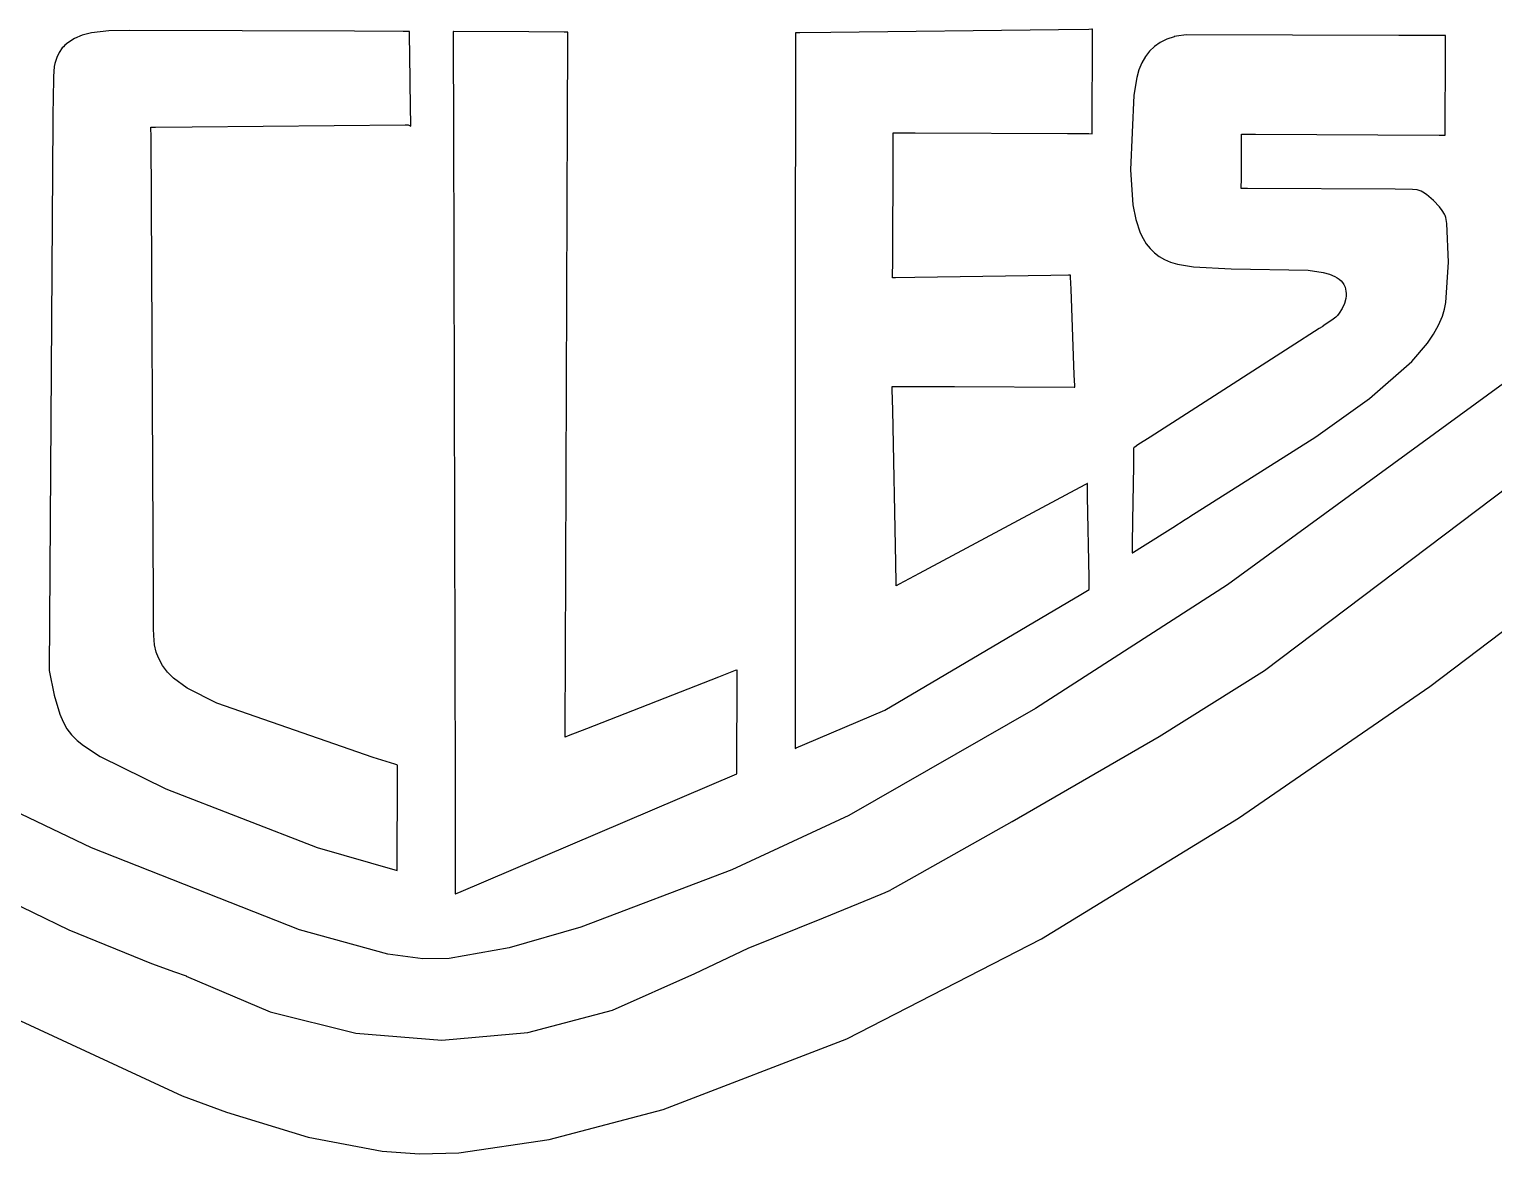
# Model space of a CAD drawing. Extents: x -12.8 to 12.7, y -1.7 to 5.4.
# Drawn here: x -0.876 to 2.197, y -1.689 to 0.67 of the extents above; entities that cross this region are included whole.
import ezdxf

# ---------------------------------------------------------------- set-up
doc = ezdxf.new("R2010")
doc.units = 0

msp = doc.modelspace()

# ---------------------------------------------------------------- linework, layer by layer
at = {"layer": 'Layer 1', "color": 7, "linetype": 'CONTINUOUS'}
for p, q in [((-0.780861, 0.650421), (-0.794851, 0.641387)), ((-0.764609, 0.657357), (-0.780861, 0.650421)), ((-0.745675, 0.662272), (-0.764609, 0.657357)), ((-0.708881, 0.666271), (-0.745675, 0.662272)), ((-0.665096, 0.667324), (-0.708881, 0.666271)), ((-0.193203, 0.665568), (-0.665096, 0.667324)), ((-0.091483, 0.665189), (-0.193203, 0.665568)), ((-0.080931, 0.665149), (-0.091483, 0.665189)), ((-0.078439, 0.66514), (-0.080931, 0.665149)), ((-0.077933, 0.665138), (-0.078439, 0.66514)), ((-0.077885, 0.665138), (-0.077933, 0.665138)), ((-0.077874, 0.665138), (-0.077885, 0.665138)), ((-0.077871, 0.665138), (-0.077874, 0.665138)), ((-0.07787, 0.665138), (-0.077871, 0.665138)), ((-0.07787, 0.665137), (-0.07787, 0.665138)), ((-0.07787, 0.665138), (-0.07787, 0.665138)), ((-0.07787, 0.665138), (-0.07787, 0.665138)), ((-0.07787, 0.665138), (-0.07787, 0.665138)), ((-0.07787, 0.665138), (-0.07787, 0.665138)), ((-0.07787, 0.665133), (-0.07787, 0.665137)), ((-0.077869, 0.66509), (-0.07787, 0.665133)), ((-0.077861, 0.664491), (-0.077869, 0.66509)), ((-0.077744, 0.655859), (-0.077861, 0.664491)), ((-0.0772, 0.615799), (-0.077744, 0.655859)), ((0.013572, 0.664717), (0.013571, 0.664717)), ((0.013571, 0.664717), (0.013571, 0.664717)), ((0.013571, 0.664717), (0.013571, 0.664717)), ((0.013571, 0.664717), (0.013571, 0.664717)), ((0.013571, 0.664717), (0.013571, 0.664717)), ((0.013571, 0.664717), (0.013571, 0.664716)), ((0.013571, 0.664716), (0.013571, 0.664715)), ((0.013571, 0.664715), (0.013571, 0.66471)), ((0.013571, 0.66471), (0.013571, 0.664691)), ((0.013571, 0.664691), (0.013571, 0.664611)), ((0.013571, 0.664611), (0.013572, 0.664289)), ((0.013578, 0.664717), (0.013572, 0.664717)), ((0.013572, 0.664289), (0.013581, 0.660883)), ((0.013613, 0.664716), (0.013578, 0.664717)), ((0.013581, 0.660883), (0.013622, 0.644302)), ((0.013769, 0.664716), (0.013613, 0.664716)), ((0.014414, 0.664713), (0.013769, 0.664716)), ((0.172249, 0.664101), (0.014414, 0.664713)), ((0.24674, 0.663812), (0.172249, 0.664101)), ((0.253381, 0.663787), (0.24674, 0.663812)), ((0.254002, 0.663784), (0.253381, 0.663787)), ((0.254145, 0.663784), (0.254002, 0.663784)), ((0.254091, 0.641487), (0.254177, 0.663779)), ((0.254174, 0.663783), (0.254145, 0.663784)), ((0.254176, 0.663783), (0.254174, 0.663783)), ((0.254177, 0.663783), (0.254176, 0.663783)), ((0.254177, 0.663779), (0.254177, 0.663783)), ((0.254177, 0.663783), (0.254177, 0.663783)), ((0.254177, 0.663783), (0.254177, 0.663783)), ((0.254177, 0.663783), (0.254177, 0.663783)), ((0.254177, 0.663783), (0.254177, 0.663783)), ((0.254177, 0.663783), (0.254177, 0.663783)), ((0.254177, 0.663783), (0.254177, 0.663783)), ((0.731671, 0.656643), (0.73165, 0.614587)), ((0.731673, 0.660688), (0.731671, 0.656643)), ((0.731674, 0.661945), (0.731673, 0.661945)), ((0.731673, 0.661945), (0.731673, 0.661945)), ((0.731673, 0.661945), (0.731673, 0.661945)), ((0.731673, 0.661945), (0.731673, 0.661945)), ((0.731673, 0.661945), (0.731673, 0.661943)), ((0.731673, 0.661943), (0.731673, 0.661939)), ((0.731673, 0.661939), (0.731673, 0.661894)), ((0.731673, 0.661894), (0.731673, 0.66167)), ((0.731673, 0.66167), (0.731673, 0.660688)), ((0.731675, 0.661945), (0.731674, 0.661945)), ((0.741074, 0.662061), (0.731675, 0.661945)), ((0.806421, 0.662868), (0.741074, 0.662061)), ((1.284128, 0.668769), (0.806421, 0.662868)), ((1.347366, 0.66955), (1.284128, 0.668769)), ((1.353634, 0.669627), (1.347366, 0.66955)), ((1.355099, 0.669645), (1.353634, 0.669627)), ((1.355396, 0.669649), (1.355099, 0.669645)), ((1.355338, 0.643406), (1.355421, 0.666348)), ((1.355424, 0.669649), (1.355396, 0.669649)), ((1.355421, 0.666348), (1.355433, 0.669649)), ((1.355431, 0.66965), (1.355424, 0.669649)), ((1.355433, 0.66965), (1.355431, 0.66965)), ((1.355433, 0.669649), (1.355433, 0.66965)), ((1.355433, 0.66965), (1.355433, 0.66965)), ((1.355433, 0.66965), (1.355433, 0.66965)), ((1.355433, 0.66965), (1.355433, 0.66965)), ((1.355433, 0.66965), (1.355433, 0.66965)), ((1.355433, 0.669649), (1.355433, 0.669649)), ((1.510868, 0.648879), (1.497247, 0.642069)), ((1.52627, 0.654131), (1.510868, 0.648879)), ((1.526318, 0.654144), (1.52627, 0.654131)), ((1.526721, 0.654252), (1.526318, 0.654144)), ((1.527556, 0.654467), (1.526721, 0.654252)), ((1.531284, 0.655294), (1.527556, 0.654467)), ((1.552015, 0.658123), (1.531284, 0.655294)), ((1.997982, 0.656955), (1.552015, 0.658123)), ((2.084457, 0.656724), (1.997982, 0.656955)), ((2.093348, 0.6567), (2.084457, 0.656724)), ((2.095445, 0.656694), (2.093348, 0.6567)), ((2.095872, 0.656693), (2.095445, 0.656694)), ((2.095856, 0.638422), (2.095907, 0.65192)), ((2.095912, 0.656693), (2.095872, 0.656693)), ((2.095907, 0.65192), (2.095921, 0.655519)), ((2.095922, 0.656693), (2.095912, 0.656693)), ((2.095921, 0.655519), (2.095924, 0.656423)), ((2.095924, 0.656693), (2.095922, 0.656693)), ((2.095925, 0.656693), (2.095924, 0.656693)), ((2.095924, 0.656423), (2.095925, 0.656638)), ((2.095925, 0.656685), (2.095925, 0.656693)), ((2.095925, 0.656693), (2.095925, 0.656693)), ((2.095925, 0.656693), (2.095925, 0.656693)), ((2.095925, 0.656693), (2.095925, 0.656693)), ((2.095925, 0.656638), (2.095925, 0.656685)), ((-0.813088, 0.62079), (-0.818303, 0.610289)), ((-0.806617, 0.630547), (-0.813088, 0.62079)), ((-0.804114, 0.633186), (-0.806617, 0.630547)), ((-0.80113, 0.636058), (-0.804114, 0.633186)), ((-0.794851, 0.641387), (-0.80113, 0.636058)), ((-0.075708, 0.505917), (-0.0772, 0.615799)), ((0.013622, 0.644302), (0.014071, 0.466039)), ((0.253494, 0.486536), (0.254091, 0.641487)), ((1.354729, 0.475715), (1.355338, 0.643406)), ((1.474995, 0.623777), (1.466185, 0.612295)), ((1.485319, 0.633702), (1.474995, 0.623777)), ((1.497247, 0.642069), (1.485319, 0.633702)), ((2.095683, 0.593091), (2.095856, 0.638422)), ((-0.823764, 0.591437), (-0.825125, 0.570731)), ((-0.822387, 0.598217), (-0.823764, 0.591437)), ((-0.818303, 0.610289), (-0.822387, 0.598217)), ((0.73165, 0.614587), (0.731425, 0.148459)), ((1.45275, 0.584661), (1.447947, 0.56851)), ((1.4588, 0.599256), (1.45275, 0.584661)), ((1.466185, 0.612295), (1.4588, 0.599256)), ((2.095268, 0.484022), (2.095683, 0.593091)), ((-0.825412, 0.553349), (-0.825557, 0.539133)), ((-0.825125, 0.570731), (-0.825412, 0.553349)), ((1.447947, 0.56851), (1.441724, 0.531542)), ((-0.825557, 0.539133), (-0.82617, 0.477801)), ((1.441724, 0.531542), (1.43508, 0.374731)), ((-0.075236, 0.471196), (-0.075708, 0.505917)), ((-0.82617, 0.477801), (-0.834232, -0.67556)), ((-0.620528, 0.464556), (-0.620528, 0.464559)), ((-0.620528, 0.464559), (-0.620528, 0.464559)), ((-0.620528, 0.464559), (-0.620527, 0.464559)), ((-0.620527, 0.46454), (-0.620528, 0.464556)), ((-0.620527, 0.464559), (-0.620527, 0.464559)), ((-0.620527, 0.464559), (-0.620525, 0.464559)), ((-0.620527, 0.464465), (-0.620527, 0.46454)), ((-0.620513, 0.461811), (-0.620527, 0.464465)), ((-0.620525, 0.464559), (-0.620516, 0.464559)), ((-0.620516, 0.464559), (-0.62048, 0.464559)), ((-0.620429, 0.446144), (-0.620513, 0.461811)), ((-0.62048, 0.464559), (-0.620332, 0.464561)), ((-0.620332, 0.464561), (-0.61877, 0.464574)), ((-0.61877, 0.464574), (-0.611231, 0.464638)), ((-0.611231, 0.464638), (-0.533752, 0.465298)), ((-0.533752, 0.465298), (-0.087343, 0.469098)), ((-0.087343, 0.469098), (-0.082362, 0.46914)), ((-0.082362, 0.46914), (-0.081369, 0.469149)), ((-0.081369, 0.469149), (-0.081296, 0.46915)), ((-0.081296, 0.46915), (-0.081289, 0.46915)), ((-0.081289, 0.46915), (-0.081288, 0.46915)), ((-0.081288, 0.46915), (-0.081287, 0.46915)), ((-0.081287, 0.46915), (-0.081287, 0.46915)), ((-0.081287, 0.46915), (-0.081287, 0.46915)), ((-0.081287, 0.46915), (-0.081287, 0.46915)), ((-0.081287, 0.46915), (-0.081287, 0.46915)), ((-0.081287, 0.46915), (-0.081287, 0.46915)), ((-0.081287, 0.46915), (-0.081287, 0.46915)), ((-0.081287, 0.46915), (-0.081287, 0.46915)), ((-0.081287, 0.46915), (-0.081286, 0.469149)), ((-0.081286, 0.469149), (-0.081279, 0.469146)), ((-0.081279, 0.469146), (-0.08125, 0.469134)), ((-0.08125, 0.469134), (-0.080949, 0.469005)), ((-0.080949, 0.469005), (-0.075281, 0.466593)), ((-0.075281, 0.466593), (-0.07519, 0.466554)), ((-0.075187, 0.467593), (-0.075236, 0.471196)), ((-0.07519, 0.466554), (-0.075174, 0.466548)), ((-0.075176, 0.466742), (-0.075187, 0.467593)), ((-0.075174, 0.466569), (-0.075176, 0.466742)), ((-0.075173, 0.466553), (-0.075174, 0.466569)), ((-0.075174, 0.466548), (-0.075173, 0.466547)), ((-0.075173, 0.466549), (-0.075173, 0.466553)), ((-0.075173, 0.466548), (-0.075173, 0.466549)), ((-0.075173, 0.466547), (-0.075173, 0.466548)), ((-0.075173, 0.466547), (-0.075173, 0.466547)), ((-0.075173, 0.466547), (-0.075173, 0.466547)), ((-0.075173, 0.466547), (-0.075173, 0.466547)), ((-0.075173, 0.466547), (-0.075173, 0.466547)), ((-0.075173, 0.466547), (-0.075173, 0.466547)), ((-0.075173, 0.466547), (-0.075173, 0.466547)), ((0.014071, 0.466039), (0.017556, -0.918893)), ((0.249131, -0.646154), (0.253494, 0.486536)), ((1.354648, 0.453519), (1.354729, 0.475715)), ((2.095145, 0.451673), (2.095268, 0.484022)), ((-0.615197, -0.529704), (-0.620429, 0.446144)), ((0.936764, 0.414475), (0.93689, 0.447139)), ((0.93689, 0.447139), (0.936909, 0.452264)), ((0.936909, 0.45229), (0.936909, 0.452291)), ((0.936909, 0.452291), (0.936909, 0.452291)), ((0.936909, 0.452291), (0.936909, 0.452291)), ((0.936909, 0.452291), (0.936909, 0.452291)), ((0.936909, 0.452291), (0.93691, 0.452291)), ((0.936909, 0.452264), (0.936909, 0.45229)), ((0.93691, 0.452291), (0.93691, 0.452291)), ((0.93691, 0.452291), (0.936911, 0.452291)), ((0.936911, 0.452291), (0.936915, 0.452291)), ((0.936915, 0.452291), (0.936934, 0.452291)), ((0.936934, 0.452291), (0.937008, 0.452291)), ((0.937008, 0.452291), (0.937795, 0.452288)), ((0.937795, 0.452288), (0.941624, 0.452273)), ((0.941624, 0.452273), (0.982794, 0.452115)), ((0.982794, 0.452115), (1.302647, 0.450888)), ((1.302647, 0.450888), (1.347557, 0.450716)), ((1.347557, 0.450716), (1.3546, 0.450689)), ((1.3546, 0.450689), (1.354636, 0.450689)), ((1.354636, 0.450689), (1.354638, 0.450689)), ((1.354638, 0.450806), (1.35464, 0.45132)), ((1.354638, 0.450702), (1.354638, 0.450806)), ((1.354638, 0.450692), (1.354638, 0.450702)), ((1.354638, 0.45069), (1.354638, 0.450692)), ((1.354638, 0.450689), (1.354638, 0.45069)), ((1.354638, 0.450689), (1.354638, 0.450689)), ((1.354638, 0.450689), (1.354638, 0.450689)), ((1.354638, 0.450689), (1.354638, 0.450689)), ((1.354638, 0.450689), (1.354638, 0.450689)), ((1.354638, 0.450689), (1.354638, 0.450689)), ((1.35464, 0.45132), (1.354648, 0.453519)), ((1.66778, 0.41479), (1.667875, 0.439513)), ((1.667875, 0.439513), (1.667903, 0.446874)), ((1.667903, 0.446874), (1.667911, 0.448836)), ((1.667911, 0.448836), (1.667913, 0.449329)), ((1.667913, 0.449472), (1.667913, 0.449476)), ((1.667913, 0.449476), (1.667913, 0.449476)), ((1.667913, 0.449476), (1.667914, 0.449476)), ((1.667913, 0.449447), (1.667913, 0.449472)), ((1.667913, 0.449329), (1.667913, 0.449447)), ((1.667914, 0.449476), (1.667919, 0.449476)), ((1.667919, 0.449476), (1.667946, 0.449476)), ((1.667946, 0.449476), (1.668062, 0.449476)), ((1.668062, 0.449476), (1.668542, 0.449474)), ((1.668542, 0.449474), (1.673636, 0.449454)), ((1.673636, 0.449454), (1.697417, 0.449362)), ((1.697417, 0.449362), (2.082665, 0.447875)), ((2.082665, 0.447875), (2.095003, 0.447827)), ((2.095003, 0.447827), (2.095107, 0.447827)), ((2.095107, 0.447827), (2.095128, 0.447827)), ((2.095128, 0.447827), (2.095129, 0.447827)), ((2.095129, 0.447827), (2.09513, 0.447827)), ((2.09513, 0.447908), (2.095133, 0.448554)), ((2.09513, 0.447847), (2.09513, 0.447908)), ((2.09513, 0.447832), (2.09513, 0.447847)), ((2.09513, 0.447828), (2.09513, 0.447832)), ((2.09513, 0.447827), (2.09513, 0.447828)), ((2.09513, 0.447827), (2.09513, 0.447827)), ((2.09513, 0.447827), (2.09513, 0.447827)), ((2.09513, 0.447827), (2.09513, 0.447827)), ((2.09513, 0.447827), (2.09513, 0.447827)), ((2.095133, 0.448554), (2.095145, 0.451673)), ((0.935869, 0.181863), (0.936764, 0.414475)), ((1.667552, 0.355299), (1.66778, 0.41479)), ((1.43508, 0.374731), (1.439816, 0.301606)), ((1.667484, 0.337654), (1.667552, 0.355299)), ((1.667476, 0.335566), (1.667477, 0.3356)), ((1.667476, 0.335558), (1.667476, 0.335566)), ((1.667476, 0.335556), (1.667476, 0.335558)), ((1.667476, 0.335555), (1.667476, 0.335556)), ((1.668026, 0.335553), (1.667476, 0.335555)), ((1.667476, 0.335555), (1.667476, 0.335555)), ((1.667476, 0.335555), (1.667476, 0.335555)), ((1.667476, 0.335555), (1.667476, 0.335555)), ((1.667476, 0.335555), (1.667476, 0.335555)), ((1.667477, 0.3356), (1.667478, 0.335952)), ((1.667478, 0.335952), (1.667484, 0.337654)), ((1.680137, 0.335506), (1.668026, 0.335553)), ((1.990316, 0.334314), (1.680137, 0.335506)), ((2.026755, 0.333816), (1.990316, 0.334314)), ((2.036625, 0.332601), (2.026755, 0.333816)), ((2.040752, 0.331556), (2.036625, 0.332601)), ((2.044569, 0.330149), (2.040752, 0.331556)), ((2.048245, 0.328325), (2.044569, 0.330149)), ((2.055856, 0.32322), (2.048245, 0.328325)), ((2.071017, 0.310456), (2.055856, 0.32322)), ((2.083529, 0.297319), (2.071017, 0.310456)), ((1.439816, 0.301606), (1.445956, 0.270309)), ((2.088996, 0.289838), (2.083529, 0.297319)), ((2.093813, 0.281505), (2.088996, 0.289838)), ((2.095059, 0.278826), (2.093813, 0.281505)), ((2.096419, 0.274509), (2.095059, 0.278826)), ((1.445956, 0.270309), (1.455231, 0.242881)), ((2.09871, 0.262173), (2.096419, 0.274509)), ((2.102219, 0.181322), (2.09871, 0.262173)), ((1.455231, 0.242881), (1.461189, 0.230701)), ((1.461189, 0.230701), (1.468105, 0.219589)), ((1.468105, 0.219589), (1.476036, 0.209577)), ((1.476036, 0.209577), (1.485042, 0.2007)), ((1.485042, 0.2007), (1.495178, 0.192991)), ((1.495178, 0.192991), (1.506505, 0.186484)), ((1.506505, 0.186484), (1.51908, 0.181211)), ((0.935753, 0.151927), (0.935869, 0.181863)), ((1.304792, 0.153926), (1.268015, 0.153386)), ((1.308211, 0.153977), (1.304792, 0.153926)), ((1.308913, 0.153987), (1.308211, 0.153977)), ((1.308979, 0.153988), (1.308913, 0.153987)), ((1.308995, 0.153988), (1.308979, 0.153988)), ((1.308999, 0.153988), (1.308995, 0.153988)), ((1.309, 0.153988), (1.308999, 0.153988)), ((1.309, 0.153987), (1.309, 0.153988)), ((1.309, 0.153988), (1.309, 0.153988)), ((1.309, 0.153988), (1.309, 0.153988)), ((1.309, 0.153988), (1.309, 0.153988)), ((1.309, 0.153988), (1.309, 0.153988)), ((1.309, 0.153988), (1.309, 0.153988)), ((1.309001, 0.153966), (1.309, 0.153987)), ((1.309154, 0.150003), (1.309001, 0.153966)), ((1.51908, 0.181211), (1.53348, 0.17701)), ((1.53348, 0.17701), (1.567204, 0.171152)), ((1.567204, 0.171152), (1.646449, 0.167059)), ((1.646449, 0.167059), (1.807441, 0.16416)), ((1.807441, 0.16416), (1.8389, 0.159287)), ((1.8389, 0.159287), (1.852214, 0.155608)), ((1.852214, 0.155608), (1.863652, 0.150953)), ((2.09686, 0.096803), (2.102219, 0.181322)), ((0.731425, 0.148459), (0.730951, -0.834026)), ((0.93574, 0.148571), (0.935743, 0.149143)), ((0.93574, 0.148518), (0.93574, 0.148571)), ((0.93574, 0.148504), (0.93574, 0.148518)), ((0.93574, 0.148501), (0.93574, 0.148504)), ((0.93574, 0.1485), (0.93574, 0.148501)), ((0.935741, 0.1485), (0.93574, 0.1485)), ((0.93574, 0.1485), (0.93574, 0.1485)), ((0.93574, 0.1485), (0.93574, 0.1485)), ((0.93574, 0.1485), (0.93574, 0.1485)), ((0.93574, 0.1485), (0.93574, 0.1485)), ((0.93574, 0.1485), (0.93574, 0.1485)), ((0.935774, 0.148501), (0.935741, 0.1485)), ((0.935743, 0.149143), (0.935753, 0.151927)), ((0.942074, 0.148593), (0.935774, 0.148501)), ((0.982212, 0.149183), (0.942074, 0.148593)), ((1.268015, 0.153386), (0.982212, 0.149183)), ((1.31013, 0.124754), (1.309154, 0.150003)), ((1.317079, -0.055009), (1.31013, 0.124754)), ((1.863652, 0.150953), (1.868604, 0.148223)), ((1.868604, 0.148223), (1.873013, 0.145207)), ((1.873013, 0.145207), (1.876853, 0.141891)), ((1.876853, 0.141891), (1.880099, 0.138259)), ((1.880099, 0.138259), (1.882727, 0.134299)), ((1.882727, 0.134299), (1.884711, 0.129996)), ((1.884711, 0.129996), (1.885132, 0.128776)), ((1.885132, 0.128776), (1.886279, 0.124505)), ((1.886279, 0.124505), (1.887023, 0.119971)), ((1.884054, 0.094642), (1.879399, 0.083946)), ((1.886654, 0.105161), (1.884054, 0.094642)), ((1.887229, 0.110263), (1.886654, 0.105161)), ((1.887023, 0.119971), (1.887346, 0.115212)), ((1.887346, 0.115212), (1.887229, 0.110263)), ((2.094163, 0.082405), (2.09686, 0.096803)), ((1.865493, 0.06549), (1.860304, 0.061277)), ((1.869419, 0.069475), (1.865493, 0.06549)), ((1.873002, 0.073966), (1.869419, 0.069475)), ((1.879399, 0.083946), (1.873002, 0.073966)), ((2.081516, 0.0489), (2.089614, 0.067598)), ((2.089614, 0.067598), (2.094163, 0.082405)), ((1.831093, 0.041926), (1.769663, 0.002473)), ((1.837011, 0.045727), (1.831093, 0.041926)), ((1.838234, 0.046513), (1.837011, 0.045727)), ((1.838349, 0.046587), (1.838234, 0.046513)), ((1.838377, 0.046605), (1.838349, 0.046587)), ((1.838384, 0.046609), (1.838377, 0.046605)), ((1.838385, 0.04661), (1.838384, 0.046609)), ((1.838386, 0.04661), (1.838385, 0.04661)), ((1.860304, 0.061277), (1.838386, 0.04661)), ((1.838386, 0.04661), (1.838386, 0.04661)), ((2.070893, 0.030089), (2.081516, 0.0489)), ((1.769663, 0.002473), (1.562468, -0.130597)), ((2.025155, -0.027056), (2.057873, 0.011161)), ((2.057873, 0.011161), (2.070893, 0.030089)), ((1.93658, -0.105016), (2.025155, -0.027056)), ((1.317973, -0.078139), (1.317079, -0.055009)), ((2.243385, -0.054862), (1.638251, -0.496083)), ((0.934862, -0.079351), (0.934862, -0.07935)), ((0.934862, -0.07935), (0.934862, -0.07935)), ((0.934862, -0.07935), (0.934862, -0.07935)), ((0.934862, -0.07935), (0.934862, -0.07935)), ((0.934862, -0.07935), (0.934863, -0.07935)), ((0.934862, -0.079352), (0.934862, -0.079351)), ((0.93499, -0.085654), (0.934862, -0.079352)), ((0.934863, -0.07935), (0.934864, -0.07935)), ((0.934864, -0.07935), (0.934875, -0.07935)), ((0.934875, -0.07935), (0.934932, -0.079351)), ((0.934932, -0.079351), (0.935183, -0.079352)), ((0.935879, -0.129467), (0.93499, -0.085654)), ((0.935183, -0.079352), (0.936216, -0.079355)), ((0.936216, -0.079355), (0.946954, -0.079396)), ((0.946954, -0.079396), (1.065967, -0.079841)), ((1.065967, -0.079841), (1.316818, -0.080779)), ((1.316818, -0.080779), (1.317801, -0.080782)), ((1.317801, -0.080782), (1.318026, -0.080783)), ((1.318056, -0.080288), (1.317973, -0.078139)), ((1.318026, -0.080783), (1.31807, -0.080783)), ((1.318073, -0.080729), (1.318056, -0.080288)), ((1.31807, -0.080783), (1.318074, -0.080783)), ((1.318074, -0.08077), (1.318073, -0.080729)), ((1.318075, -0.08078), (1.318074, -0.08077)), ((1.318074, -0.080783), (1.318075, -0.080783)), ((1.318075, -0.080783), (1.318075, -0.08078)), ((1.318075, -0.080783), (1.318075, -0.080783)), ((1.318075, -0.080783), (1.318075, -0.080783)), ((1.318075, -0.080783), (1.318075, -0.080783)), ((1.318075, -0.080783), (1.318075, -0.080783)), ((1.318075, -0.080783), (1.318075, -0.080783)), ((1.716454, -0.675401), (2.484074, -0.095751)), ((1.823969, -0.185164), (1.93658, -0.105016)), ((0.94238, -0.449762), (0.935879, -0.129467)), ((1.562468, -0.130597), (1.476336, -0.185914)), ((1.441538, -0.212289), (1.441034, -0.246472)), ((1.441587, -0.208993), (1.441538, -0.212289)), ((1.441597, -0.20831), (1.441587, -0.208993)), ((1.441598, -0.208246), (1.441597, -0.20831)), ((1.441599, -0.208224), (1.441598, -0.208224)), ((1.441598, -0.208224), (1.441598, -0.208224)), ((1.441598, -0.208224), (1.441598, -0.208224)), ((1.441598, -0.208224), (1.441598, -0.208225)), ((1.441598, -0.208225), (1.441598, -0.208226)), ((1.441598, -0.208226), (1.441598, -0.20823)), ((1.441598, -0.20823), (1.441598, -0.208246)), ((1.441615, -0.208214), (1.441599, -0.208224)), ((1.441704, -0.208156), (1.441615, -0.208214)), ((1.442115, -0.207893), (1.441704, -0.208156)), ((1.443837, -0.206786), (1.442115, -0.207893)), ((1.450681, -0.202391), (1.443837, -0.206786)), ((1.476336, -0.185914), (1.450681, -0.202391)), ((1.559352, -0.352759), (1.823969, -0.185164)), ((1.441034, -0.246472), (1.439334, -0.361728)), ((1.339292, -0.285832), (1.29863, -0.307577)), ((1.343321, -0.283677), (1.339292, -0.285832)), ((1.344262, -0.283174), (1.343321, -0.283677)), ((1.344453, -0.283072), (1.344262, -0.283174)), ((1.344471, -0.283062), (1.344453, -0.283072)), ((1.344475, -0.28306), (1.344471, -0.283062)), ((1.344476, -0.283059), (1.344475, -0.28306)), ((1.344476, -0.28306), (1.344476, -0.283059)), ((1.344476, -0.283059), (1.344476, -0.283059)), ((1.344476, -0.283059), (1.344476, -0.283059)), ((1.344476, -0.283059), (1.344476, -0.283059)), ((1.344476, -0.283059), (1.344476, -0.283059)), ((1.344476, -0.283059), (1.344476, -0.283059)), ((1.344477, -0.283079), (1.344476, -0.28306)), ((1.344544, -0.286826), (1.344477, -0.283079)), ((1.344969, -0.310717), (1.344544, -0.286826)), ((1.29863, -0.307577), (0.991427, -0.471861)), ((1.348002, -0.48087), (1.344969, -0.310717)), ((1.439334, -0.361728), (1.438627, -0.40963)), ((1.523453, -0.375358), (1.549349, -0.359056)), ((1.549349, -0.359056), (1.55688, -0.354315)), ((1.55688, -0.354315), (1.558794, -0.353111)), ((1.558794, -0.353111), (1.559226, -0.352839)), ((1.559226, -0.352839), (1.559303, -0.35279)), ((1.559303, -0.35279), (1.559307, -0.352788)), ((1.559307, -0.352787), (1.559352, -0.352759)), ((1.559307, -0.352788), (1.559307, -0.352787)), ((1.559307, -0.352787), (1.559307, -0.352787)), ((1.460136, -0.415218), (1.523453, -0.375358)), ((1.438347, -0.428652), (1.438343, -0.428879)), ((1.438343, -0.428879), (1.438343, -0.428928)), ((1.438343, -0.428928), (1.438343, -0.428937)), ((1.438343, -0.428937), (1.438345, -0.428935)), ((1.438343, -0.428937), (1.438343, -0.428937)), ((1.438343, -0.428937), (1.438343, -0.428937)), ((1.438343, -0.428937), (1.438343, -0.428937)), ((1.438343, -0.428937), (1.438343, -0.428937)), ((1.438343, -0.428937), (1.438343, -0.428937)), ((1.438345, -0.428935), (1.438354, -0.42893)), ((1.438361, -0.427696), (1.438347, -0.428652)), ((1.438354, -0.42893), (1.438449, -0.42887)), ((1.438417, -0.423893), (1.438361, -0.427696)), ((1.438627, -0.40963), (1.438417, -0.423893)), ((1.438449, -0.42887), (1.438916, -0.428576)), ((1.438916, -0.428576), (1.440894, -0.427331)), ((1.440894, -0.427331), (1.460136, -0.415218)), ((2.063115, -0.708945), (2.434021, -0.428319)), ((0.943241, -0.492162), (0.94238, -0.449762)), ((0.991427, -0.471861), (0.949399, -0.494336)), ((1.348392, -0.502771), (1.348002, -0.48087)), ((0.91922, -0.758744), (1.330775, -0.51624)), ((0.943326, -0.496364), (0.943241, -0.492162)), ((0.943346, -0.497347), (0.943326, -0.496364)), ((0.94335, -0.497546), (0.943346, -0.497347)), ((0.94335, -0.497565), (0.94335, -0.497546)), ((0.94335, -0.497569), (0.94335, -0.497565)), ((0.94335, -0.497571), (0.94335, -0.497569)), ((0.943351, -0.497571), (0.94335, -0.497571)), ((0.94335, -0.497571), (0.94335, -0.497571)), ((0.94335, -0.497571), (0.94335, -0.497571)), ((0.94335, -0.497571), (0.94335, -0.497571)), ((0.94335, -0.497571), (0.94335, -0.497571)), ((0.943352, -0.49757), (0.943351, -0.497571)), ((0.949399, -0.494336), (0.943352, -0.49757)), ((1.638251, -0.496083), (1.235545, -0.755375)), ((1.330775, -0.51624), (1.348113, -0.505481)), ((1.348113, -0.505481), (1.348432, -0.505283)), ((1.348429, -0.504809), (1.348392, -0.502771)), ((1.348436, -0.505227), (1.348429, -0.504809)), ((1.348432, -0.505283), (1.348437, -0.50528)), ((1.348437, -0.505267), (1.348436, -0.505227)), ((1.348437, -0.505276), (1.348437, -0.505267)), ((1.348437, -0.505279), (1.348437, -0.505276)), ((1.348437, -0.50528), (1.348437, -0.505279)), ((1.348437, -0.505279), (1.348437, -0.505279)), ((1.348437, -0.505279), (1.348437, -0.505279)), ((1.348437, -0.50528), (1.348437, -0.50528)), ((1.348437, -0.50528), (1.348437, -0.50528)), ((-0.614917, -0.581905), (-0.615197, -0.529704)), ((-0.61489, -0.586928), (-0.614917, -0.581905)), ((-0.614883, -0.58811), (-0.61489, -0.586928)), ((-0.614719, -0.602398), (-0.614883, -0.58811)), ((-0.613355, -0.621545), (-0.614719, -0.602398)), ((-0.609363, -0.637001), (-0.613355, -0.621545)), ((-0.604702, -0.649168), (-0.609363, -0.637001)), ((-0.834232, -0.67556), (-0.823918, -0.727046)), ((-0.596171, -0.664659), (-0.604702, -0.649168)), ((-0.585543, -0.678642), (-0.596171, -0.664659)), ((0.248554, -0.79609), (0.249131, -0.646154)), ((0.605712, -0.675789), (0.5701, -0.689688)), ((0.609025, -0.674496), (0.605712, -0.675789)), ((0.609706, -0.67423), (0.609025, -0.674496)), ((0.60977, -0.674205), (0.609706, -0.67423)), ((0.609786, -0.674199), (0.60977, -0.674205)), ((0.609777, -0.677894), (0.609791, -0.674217)), ((0.60979, -0.674197), (0.609786, -0.674199)), ((0.609791, -0.674197), (0.60979, -0.674197)), ((0.609791, -0.674198), (0.609791, -0.674197)), ((0.609791, -0.674197), (0.609791, -0.674197)), ((0.609791, -0.674197), (0.609791, -0.674197)), ((0.609791, -0.674197), (0.609791, -0.674197)), ((0.609791, -0.674197), (0.609791, -0.674197)), ((0.609791, -0.674197), (0.609791, -0.674197)), ((0.609791, -0.674197), (0.609791, -0.674197)), ((0.609791, -0.674217), (0.609791, -0.674198)), ((1.49494, -0.814225), (1.716454, -0.675401)), ((-0.573178, -0.691232), (-0.585543, -0.678642)), ((-0.544659, -0.712691), (-0.573178, -0.691232)), ((0.5701, -0.689688), (0.293446, -0.797663)), ((0.609038, -0.86832), (0.609686, -0.701341)), ((0.609686, -0.701341), (0.609777, -0.677894)), ((-0.823918, -0.727046), (-0.812078, -0.767296)), ((-0.482459, -0.743942), (-0.544659, -0.712691)), ((1.661772, -0.985278), (2.063115, -0.708945)), ((-0.812078, -0.767296), (-0.805021, -0.783463)), ((-0.154329, -0.858081), (-0.482459, -0.743942)), ((0.751615, -0.830145), (0.91922, -0.758744)), ((1.235545, -0.755375), (0.843916, -0.979443)), ((-0.805021, -0.783463), (-0.796791, -0.797642)), ((-0.796791, -0.797642), (-0.787077, -0.810317)), ((0.248497, -0.810948), (0.248554, -0.79609)), ((0.293446, -0.797663), (0.254603, -0.812823)), ((-0.787077, -0.810317), (-0.775569, -0.821977)), ((-0.775569, -0.821977), (-0.761954, -0.833107)), ((0.24848, -0.815191), (0.248481, -0.815125)), ((0.24848, -0.815207), (0.24848, -0.815191)), ((0.24848, -0.815211), (0.24848, -0.815207)), ((0.24848, -0.815212), (0.24848, -0.815211)), ((0.24848, -0.815213), (0.24848, -0.815212)), ((0.248481, -0.815213), (0.24848, -0.815213)), ((0.24848, -0.815213), (0.24848, -0.815213)), ((0.24848, -0.815213), (0.24848, -0.815213)), ((0.24848, -0.815213), (0.24848, -0.815213)), ((0.248481, -0.815125), (0.248483, -0.814422)), ((0.248513, -0.8152), (0.248481, -0.815212)), ((0.248481, -0.815212), (0.248481, -0.815213)), ((0.248483, -0.814422), (0.248497, -0.810948)), ((0.254603, -0.812823), (0.248513, -0.8152)), ((1.186564, -0.992258), (1.49494, -0.814225)), ((-0.761954, -0.833107), (-0.727163, -0.855726)), ((-0.727163, -0.855726), (-0.589447, -0.923374)), ((-0.108822, -0.872182), (-0.154329, -0.858081)), ((0.730951, -0.834026), (0.730949, -0.838943)), ((0.730949, -0.838943), (0.730949, -0.838949)), ((0.730949, -0.838949), (0.730951, -0.838948)), ((0.730949, -0.838949), (0.730949, -0.838949)), ((0.730949, -0.838949), (0.730949, -0.838949)), ((0.730949, -0.838949), (0.730949, -0.838949)), ((0.730949, -0.838949), (0.730949, -0.838949)), ((0.730951, -0.838948), (0.730959, -0.838944)), ((0.730959, -0.838944), (0.730993, -0.83893)), ((0.730993, -0.83893), (0.731346, -0.83878)), ((0.731346, -0.83878), (0.733069, -0.838046)), ((0.733069, -0.838046), (0.751615, -0.830145)), ((-0.745573, -1.04784), (-1.102441, -0.876158)), ((-0.104308, -0.873559), (-0.108822, -0.872182)), ((-0.103252, -0.87388), (-0.104308, -0.873559)), ((-0.103039, -0.873945), (-0.103252, -0.87388)), ((-0.103232, -0.930671), (-0.103056, -0.885232)), ((-0.103056, -0.885232), (-0.103016, -0.874962)), ((-0.103018, -0.873951), (-0.103039, -0.873945)), ((-0.103013, -0.873952), (-0.103018, -0.873951)), ((-0.103016, -0.874962), (-0.103012, -0.874105)), ((-0.103012, -0.873953), (-0.103013, -0.873952)), ((-0.103012, -0.873959), (-0.103012, -0.873953)), ((-0.103012, -0.873953), (-0.103012, -0.873953)), ((-0.103012, -0.873953), (-0.103012, -0.873953)), ((-0.103012, -0.873953), (-0.103012, -0.873953)), ((-0.103012, -0.874105), (-0.103012, -0.873959)), ((0.608947, -0.89181), (0.608954, -0.889811)), ((0.608954, -0.889811), (0.609038, -0.86832)), ((0.017556, -0.918893), (0.018045, -1.113349)), ((0.08289, -1.116476), (0.608945, -0.892272)), ((0.608945, -0.89222), (0.608947, -0.89181)), ((0.608945, -0.892259), (0.608945, -0.89222)), ((0.608945, -0.892269), (0.608945, -0.892259)), ((0.608945, -0.892271), (0.608945, -0.892269)), ((0.608945, -0.892272), (0.608945, -0.892271)), ((0.608945, -0.892271), (0.608945, -0.892271)), ((0.608945, -0.892272), (0.608945, -0.892272)), ((0.608945, -0.892272), (0.608945, -0.892272)), ((-0.589447, -0.923374), (-0.27183, -1.04657)), ((-0.103706, -1.052793), (-0.103232, -0.930671)), ((0.843916, -0.979443), (0.598264, -1.093915)), ((0.959469, -1.120423), (1.186564, -0.992258)), ((1.247913, -1.238116), (1.661772, -0.985278)), ((-0.309052, -1.219658), (-0.745573, -1.04784)), ((-0.27183, -1.04657), (-0.10387, -1.094929)), ((-0.103853, -1.090418), (-0.103706, -1.052793)), ((-1.040101, -1.100351), (-0.792688, -1.219335)), ((-0.10387, -1.094835), (-0.103867, -1.094077)), ((-0.10387, -1.094906), (-0.10387, -1.094835)), ((-0.10387, -1.094924), (-0.10387, -1.094906)), ((-0.10387, -1.094928), (-0.10387, -1.094924)), ((-0.10387, -1.094929), (-0.10387, -1.094928)), ((-0.10387, -1.094929), (-0.10387, -1.094929)), ((-0.10387, -1.094929), (-0.10387, -1.094929)), ((-0.103867, -1.094077), (-0.103853, -1.090418)), ((0.598264, -1.093915), (0.281171, -1.213778)), ((0.018045, -1.113349), (0.018122, -1.143844)), ((0.025447, -1.140894), (0.08289, -1.116476)), ((0.929604, -1.137029), (0.930095, -1.136825)), ((0.930095, -1.136825), (0.930218, -1.136773)), ((0.930218, -1.136773), (0.930249, -1.13676)), ((0.930249, -1.13676), (0.930257, -1.136757)), ((0.930257, -1.136757), (0.930259, -1.136756)), ((0.930259, -1.136756), (0.93026, -1.136756)), ((0.93026, -1.136756), (0.930261, -1.136755)), ((0.93026, -1.136756), (0.93026, -1.136756)), ((0.93026, -1.136756), (0.93026, -1.136756)), ((0.93026, -1.136756), (0.93026, -1.136756)), ((0.930261, -1.136755), (0.930268, -1.136752)), ((0.930268, -1.136752), (0.930295, -1.136736)), ((0.930295, -1.136736), (0.930411, -1.136672)), ((0.930411, -1.136672), (0.930881, -1.136409)), ((0.930881, -1.136409), (0.935846, -1.133637)), ((0.935846, -1.133637), (0.959469, -1.120423)), ((0.018122, -1.143844), (0.018122, -1.144002)), ((0.018122, -1.144002), (0.018122, -1.144007)), ((0.018122, -1.144007), (0.018122, -1.144008)), ((0.018122, -1.144008), (0.018122, -1.144008)), ((0.018122, -1.144008), (0.018122, -1.144008)), ((0.018122, -1.144008), (0.018122, -1.144008)), ((0.018122, -1.144008), (0.018122, -1.144008)), ((0.018122, -1.144008), (0.018123, -1.144008)), ((0.018123, -1.144008), (0.018124, -1.144007)), ((0.018124, -1.144007), (0.01813, -1.144004)), ((0.01813, -1.144004), (0.018155, -1.143994)), ((0.018155, -1.143994), (0.018425, -1.143879)), ((0.018425, -1.143879), (0.019755, -1.143314)), ((0.019755, -1.143314), (0.025447, -1.140894)), ((0.790564, -1.194156), (0.891587, -1.152765)), ((0.891587, -1.152765), (0.920122, -1.140966)), ((0.920122, -1.140966), (0.927666, -1.137834)), ((0.927666, -1.137834), (0.929604, -1.137029)), ((0.632508, -1.257809), (0.790564, -1.194156)), ((-0.792688, -1.219335), (-0.61957, -1.289876)), ((-0.12364, -1.270268), (-0.309052, -1.219658)), ((0.281171, -1.213778), (0.130935, -1.257216)), ((0.130935, -1.257216), (0.005019, -1.279751)), ((0.520751, -1.311005), (0.632508, -1.257809)), ((0.839459, -1.448255), (1.247913, -1.238116)), ((-0.61957, -1.289876), (-0.570824, -1.307717)), ((-0.050122, -1.280562), (-0.12364, -1.270268)), ((0.005019, -1.279751), (-0.050122, -1.280562)), ((-1.151238, -1.291462), (-0.554813, -1.567609)), ((-0.570824, -1.307717), (-0.546886, -1.316306)), ((-0.546886, -1.316306), (-0.5467, -1.316372)), ((-0.5467, -1.316372), (-0.546607, -1.316405)), ((-0.546607, -1.316405), (-0.54656, -1.316422)), ((-0.54656, -1.316422), (-0.546344, -1.316534)), ((-0.546344, -1.316534), (-0.370454, -1.391883)), ((0.347971, -1.387981), (0.520751, -1.311005)), ((-0.370454, -1.391883), (-0.190969, -1.436637)), ((0.170352, -1.434622), (0.347971, -1.387981)), ((-0.190969, -1.436637), (-0.009998, -1.450862)), ((-0.009998, -1.450862), (0.170352, -1.434622)), ((0.454331, -1.596492), (0.839459, -1.448255)), ((-0.554813, -1.567609), (-0.462143, -1.602118)), ((0.214863, -1.659471), (0.454331, -1.596492)), ((-0.462143, -1.602118), (-0.290626, -1.654143)), ((-0.290626, -1.654143), (-0.135418, -1.683945)), ((-0.135418, -1.683945), (-0.056993, -1.689152)), ((-0.056993, -1.689152), (0.025679, -1.687172)), ((0.025679, -1.687172), (0.214863, -1.659471))]:
    msp.add_line(p, q, dxfattribs=at)

doc.saveas('drawing.dxf')
